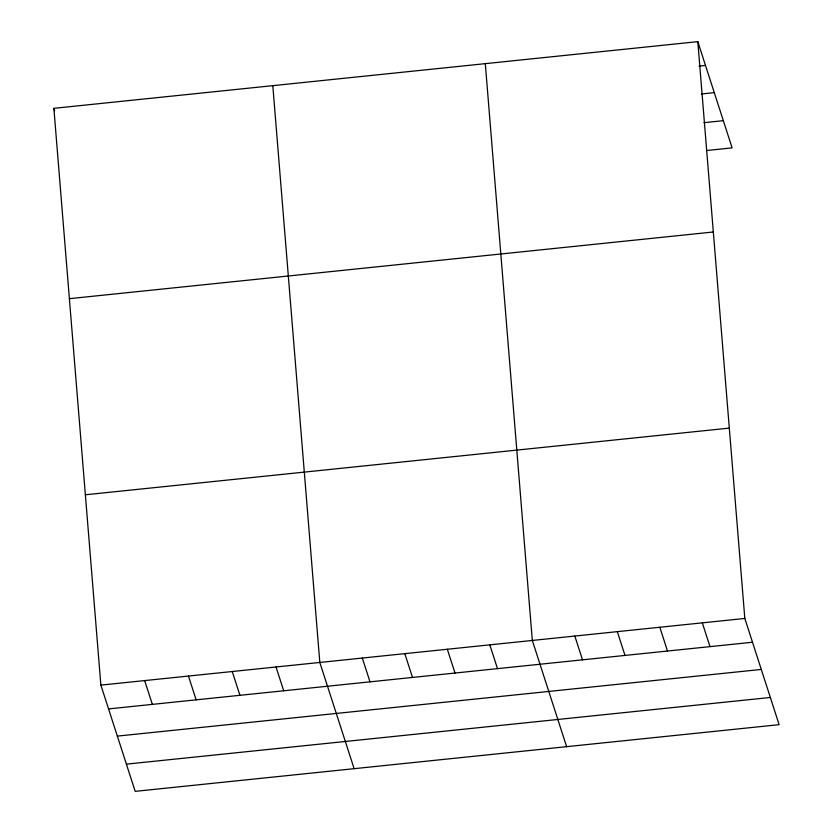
<?xml version="1.0" encoding="UTF-8"?>
<svg xmlns="http://www.w3.org/2000/svg" width="833" height="833" viewBox="0 0 833 833"><rect width="100%" height="100%" fill="white"/><g stroke="black" fill="none" stroke-linecap="round" stroke-linejoin="round"><path stroke-width="1.25" d="M697.815 41.65L744.817 618.45L779.126 724.668L135.185 791.35L100.876 685.122L53.874 108.332L697.815 41.65L732.124 147.878L706.363 150.544M699.054 66.099L705.489 65.432M701.396 93.973L714.277 92.64M704.01 122.67L723.336 120.67M69.389 298.672L713.319 231.991M85.372 494.781L729.302 428.11M100.876 685.122L744.817 618.45M108.561 708.914L752.501 642.233M117.349 736.112L761.289 669.44M126.408 764.142L770.338 697.471M702.323 622.845L709.997 646.637M659.819 627.249L667.504 651.031M617.315 631.653L625 655.436M574.822 636.048L582.506 659.84M566.627 746.68L532.318 640.452L485.306 63.652M489.814 644.857L497.499 668.639M447.321 649.251L455.005 673.043M404.817 653.655L412.502 677.437M362.324 658.06L369.998 681.842M354.129 768.682L319.82 662.454L272.808 85.653M276.035 666.994L283.709 690.776M53.874 108.332L54.645 110.706M232.24 671.523L239.925 695.305M188.456 676.052L196.14 699.845M144.671 680.592L152.356 704.374"/></g></svg>
